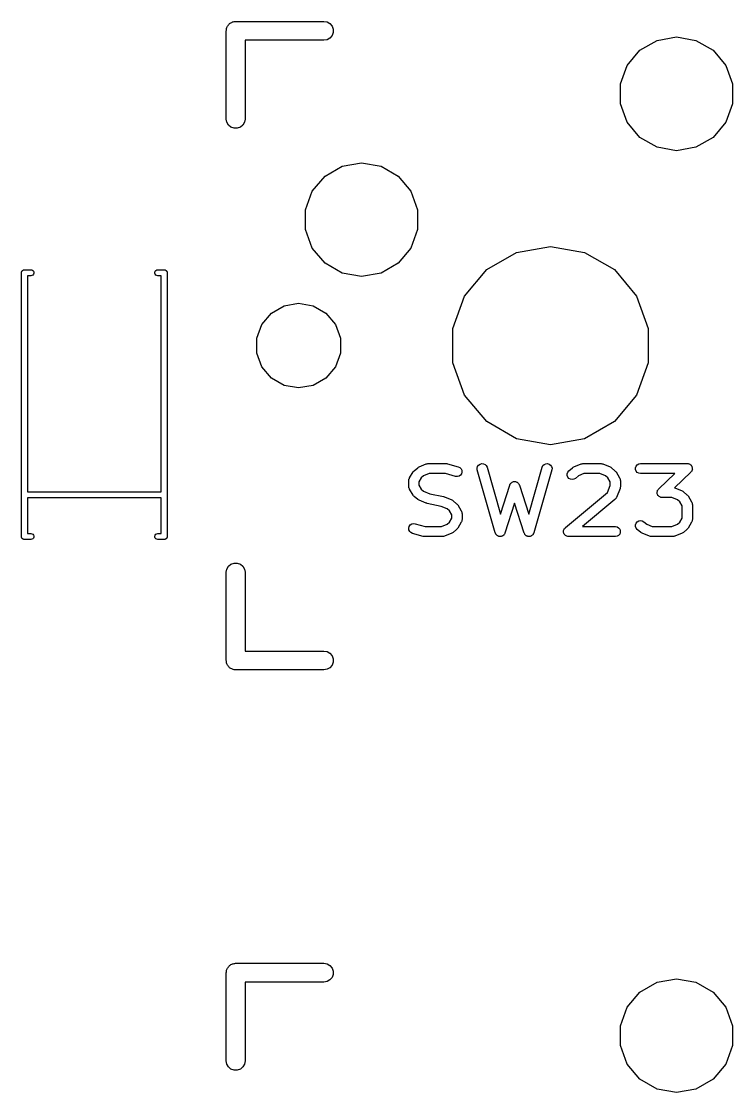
# Model space of a CAD drawing. Extents: x 37 to 154, y -133 to -20.
# Drawn here: x 96.33 to 110.67, y -103.07 to -81.46 of the extents above; entities that cross this region are included whole.
import ezdxf

# ---------------------------------------------------------------- set-up
doc = ezdxf.new("R2010")
doc.units = 0
doc.header["$MEASUREMENT"] = 0
doc.layers.add('BLACK', color=7, linetype='CONTINUOUS')

msp = doc.modelspace()

# ---------------------------------------------------------------- linework, layer by layer
at = {"layer": 'Black'}
for p, q in [((100.634, -81.4624), (100.65, -81.4595)), ((100.65, -81.4595), (102.428, -81.4595)), ((102.428, -81.4595), (102.493, -81.471)), ((100.459, -81.65), (100.462, -81.6336)), ((100.459, -83.428), (100.459, -81.65)), ((100.462, -81.6169), (100.468, -81.6013)), ((100.462, -81.6336), (100.462, -81.6169)), ((100.468, -81.6013), (100.471, -81.5848)), ((100.471, -81.5848), (100.479, -81.5704)), ((100.479, -81.5704), (100.485, -81.5547)), ((100.485, -81.5547), (100.496, -81.542)), ((100.496, -81.542), (100.504, -81.5275)), ((100.504, -81.5275), (100.517, -81.5168)), ((100.517, -81.5168), (100.528, -81.5041)), ((100.528, -81.5041), (100.542, -81.4957)), ((100.542, -81.4957), (100.555, -81.485)), ((100.555, -81.485), (100.57, -81.4793)), ((100.57, -81.4793), (100.585, -81.471)), ((100.585, -81.471), (100.601, -81.4681)), ((100.601, -81.4681), (100.617, -81.4624)), ((100.617, -81.4624), (100.634, -81.4624)), ((102.493, -81.471), (102.55, -81.5041)), ((102.55, -81.5041), (102.593, -81.5547)), ((102.593, -81.5547), (102.616, -81.6169)), ((102.616, -81.6169), (102.616, -81.6831)), ((102.428, -81.8405), (100.84, -81.8405)), ((100.84, -81.8405), (100.84, -83.428)), ((102.493, -81.829), (102.428, -81.8405)), ((102.55, -81.7959), (102.493, -81.829)), ((102.593, -81.7452), (102.55, -81.7959)), ((102.616, -81.6831), (102.593, -81.7452)), ((108.802, -82.0411), (109.148, -81.8418)), ((109.148, -81.8418), (109.54, -81.7726)), ((109.54, -81.7726), (109.932, -81.8418)), ((109.932, -81.8418), (110.278, -82.0411)), ((108.546, -82.3463), (108.802, -82.0411)), ((110.278, -82.0411), (110.534, -82.3463)), ((108.41, -82.7208), (108.546, -82.3463)), ((110.534, -82.3463), (110.67, -82.7208)), ((108.41, -83.1192), (108.41, -82.7208)), ((110.67, -82.7208), (110.67, -83.1192)), ((108.546, -83.4937), (108.41, -83.1192)), ((110.67, -83.1192), (110.534, -83.4937)), ((100.471, -83.4932), (100.459, -83.428)), ((100.504, -83.5505), (100.471, -83.4932)), ((100.555, -83.593), (100.504, -83.5505)), ((100.617, -83.6156), (100.555, -83.593)), ((100.683, -83.6156), (100.617, -83.6156)), ((100.745, -83.593), (100.683, -83.6156)), ((100.796, -83.5505), (100.745, -83.593)), ((100.829, -83.4932), (100.796, -83.5505)), ((100.84, -83.428), (100.829, -83.4932)), ((108.802, -83.7989), (108.546, -83.4937)), ((110.534, -83.4937), (110.278, -83.7989)), ((109.148, -83.9982), (108.802, -83.7989)), ((110.278, -83.7989), (109.932, -83.9982)), ((109.54, -84.0674), (109.148, -83.9982)), ((109.932, -83.9982), (109.54, -84.0674)), ((102.452, -84.5811), (102.798, -84.3818)), ((102.798, -84.3818), (103.19, -84.3126)), ((103.19, -84.3126), (103.582, -84.3818)), ((103.582, -84.3818), (103.928, -84.5811)), ((102.196, -84.8863), (102.452, -84.5811)), ((103.928, -84.5811), (104.184, -84.8863)), ((102.06, -85.2608), (102.196, -84.8863)), ((104.184, -84.8863), (104.32, -85.2608)), ((102.06, -85.6592), (102.06, -85.2608)), ((104.32, -85.2608), (104.32, -85.6592)), ((102.196, -86.0337), (102.06, -85.6592)), ((104.32, -85.6592), (104.184, -86.0337)), ((102.452, -86.3389), (102.196, -86.0337)), ((104.184, -86.0337), (103.928, -86.3389)), ((105.713, -86.4667), (106.315, -86.1192)), ((106.315, -86.1192), (107, -85.9985)), ((107, -85.9985), (107.685, -86.1192)), ((107.685, -86.1192), (108.287, -86.4667)), ((102.798, -86.5382), (102.452, -86.3389)), ((103.928, -86.3389), (103.582, -86.5382)), ((96.33, -86.53), (96.3309, -86.5248)), ((96.33, -91.85), (96.33, -86.53)), ((96.3309, -86.5196), (96.3327, -86.5147)), ((96.3309, -86.5248), (96.3309, -86.5196)), ((96.3327, -86.5147), (96.3336, -86.5095)), ((96.3336, -86.5095), (96.3362, -86.5049)), ((96.3362, -86.5049), (96.338, -86.5)), ((96.338, -86.5), (96.3414, -86.496)), ((96.3414, -86.496), (96.344, -86.4914)), ((96.344, -86.4914), (96.3481, -86.4881)), ((96.3481, -86.4881), (96.3514, -86.484)), ((96.3514, -86.484), (96.356, -86.4814)), ((96.356, -86.4814), (96.36, -86.478)), ((96.36, -86.478), (96.3649, -86.4762)), ((96.3649, -86.4762), (96.3695, -86.4736)), ((96.3695, -86.4736), (96.3747, -86.4727)), ((96.3747, -86.4727), (96.3796, -86.4709)), ((96.3796, -86.4709), (96.3848, -86.4709)), ((96.3848, -86.4709), (96.39, -86.47)), ((96.39, -86.47), (96.52, -86.47)), ((96.52, -86.59), (96.45, -86.59)), ((96.45, -86.59), (96.45, -90.95)), ((96.52, -86.47), (96.5405, -86.4736)), ((96.5405, -86.5864), (96.52, -86.59)), ((96.5405, -86.4736), (96.5586, -86.484)), ((96.5586, -86.576), (96.5405, -86.5864)), ((96.5586, -86.484), (96.572, -86.5)), ((96.572, -86.56), (96.5586, -86.576)), ((96.572, -86.5), (96.5791, -86.5196)), ((96.5791, -86.5404), (96.572, -86.56)), ((96.5791, -86.5196), (96.5791, -86.5404)), ((99.0209, -86.5196), (99.028, -86.5)), ((99.0209, -86.5404), (99.0209, -86.5196)), ((99.028, -86.56), (99.0209, -86.5404)), ((99.028, -86.5), (99.0414, -86.484)), ((99.0414, -86.576), (99.028, -86.56)), ((99.0414, -86.484), (99.0595, -86.4736)), ((99.0595, -86.5864), (99.0414, -86.576)), ((99.0595, -86.4736), (99.08, -86.47)), ((99.08, -86.59), (99.0595, -86.5864)), ((99.08, -86.47), (99.21, -86.47)), ((99.15, -86.59), (99.08, -86.59)), ((99.15, -90.95), (99.15, -86.59)), ((99.21, -86.47), (99.2152, -86.4709)), ((99.2152, -86.4709), (99.2204, -86.4709)), ((99.2204, -86.4709), (99.2253, -86.4727)), ((99.2253, -86.4727), (99.2305, -86.4736)), ((99.2305, -86.4736), (99.2351, -86.4762)), ((99.2351, -86.4762), (99.24, -86.478)), ((99.24, -86.478), (99.244, -86.4814)), ((99.244, -86.4814), (99.2486, -86.484)), ((99.2486, -86.484), (99.2519, -86.4881)), ((99.2519, -86.4881), (99.256, -86.4914)), ((99.256, -86.4914), (99.2586, -86.496)), ((99.2586, -86.496), (99.262, -86.5)), ((99.262, -86.5), (99.2638, -86.5049)), ((99.2638, -86.5049), (99.2664, -86.5095)), ((99.2664, -86.5095), (99.2673, -86.5147)), ((99.2673, -86.5147), (99.2691, -86.5196)), ((99.2691, -86.5196), (99.2691, -86.5248)), ((99.2691, -86.5248), (99.27, -86.53)), ((99.27, -86.53), (99.27, -91.85)), ((103.19, -86.6074), (102.798, -86.5382)), ((103.582, -86.5382), (103.19, -86.6074)), ((105.267, -86.9992), (105.713, -86.4667)), ((108.287, -86.4667), (108.733, -86.9992)), ((105.029, -87.6524), (105.267, -86.9992)), ((108.733, -86.9992), (108.971, -87.6524)), ((101.371, -87.3457), (101.628, -87.1974)), ((101.628, -87.1974), (101.92, -87.1458)), ((101.92, -87.1458), (102.212, -87.1974)), ((102.212, -87.1974), (102.469, -87.3457)), ((101.18, -87.5729), (101.371, -87.3457)), ((102.469, -87.3457), (102.66, -87.5729)), ((101.079, -87.8517), (101.18, -87.5729)), ((102.66, -87.5729), (102.761, -87.8517)), ((105.029, -88.3476), (105.029, -87.6524)), ((108.971, -87.6524), (108.971, -88.3476)), ((101.079, -88.1483), (101.079, -87.8517)), ((102.761, -87.8517), (102.761, -88.1483)), ((101.18, -88.4271), (101.079, -88.1483)), ((102.761, -88.1483), (102.66, -88.4271)), ((105.267, -89.0008), (105.029, -88.3476)), ((108.971, -88.3476), (108.733, -89.0008)), ((101.371, -88.6543), (101.18, -88.4271)), ((102.66, -88.4271), (102.469, -88.6543)), ((101.628, -88.8026), (101.371, -88.6543)), ((101.92, -88.8541), (101.628, -88.8026)), ((102.212, -88.8026), (101.92, -88.8541)), ((102.469, -88.6543), (102.212, -88.8026)), ((105.713, -89.5332), (105.267, -89.0008)), ((108.733, -89.0008), (108.287, -89.5332)), ((106.315, -89.8808), (105.713, -89.5332)), ((108.287, -89.5332), (107.685, -89.8808)), ((107, -90.0015), (106.315, -89.8808)), ((107.685, -89.8808), (107, -90.0015)), ((104.228, -90.5482), (104.239, -90.5354)), ((104.239, -90.5354), (104.25, -90.5224)), ((104.25, -90.5224), (104.322, -90.4619)), ((104.322, -90.4619), (104.336, -90.4544)), ((104.336, -90.4544), (104.348, -90.4462)), ((104.348, -90.4462), (104.493, -90.3857)), ((104.493, -90.3857), (104.496, -90.3852)), ((104.496, -90.3852), (104.498, -90.3841)), ((104.498, -90.3841), (104.513, -90.3814)), ((104.513, -90.3814), (104.528, -90.378)), ((104.528, -90.378), (104.53, -90.3783)), ((104.53, -90.3783), (104.533, -90.3779)), ((104.533, -90.3779), (104.895, -90.3779)), ((104.895, -90.3779), (104.909, -90.3803)), ((104.909, -90.3803), (104.923, -90.3816)), ((104.923, -90.3816), (105.14, -90.4421)), ((105.14, -90.4421), (105.172, -90.4573)), ((105.172, -90.4573), (105.197, -90.4825)), ((105.197, -90.4825), (105.212, -90.5146)), ((105.212, -90.5146), (105.214, -90.5498)), ((105.52, -90.4723), (105.528, -90.4381)), ((105.523, -90.5074), (105.52, -90.4723)), ((105.886, -91.7774), (105.523, -90.5074)), ((105.528, -90.4381), (105.548, -90.4089)), ((105.548, -90.4089), (105.577, -90.3882)), ((105.577, -90.3882), (105.611, -90.3785)), ((105.611, -90.3785), (105.646, -90.381)), ((105.646, -90.381), (105.678, -90.3953)), ((105.678, -90.3953), (105.703, -90.4199)), ((105.703, -90.4199), (105.719, -90.4516)), ((105.719, -90.4516), (105.99, -91.399)), ((106.559, -91.399), (106.83, -90.4516)), ((107.025, -90.5074), (106.662, -91.7774)), ((106.83, -90.4516), (106.845, -90.4199)), ((106.845, -90.4199), (106.871, -90.3953)), ((106.871, -90.3953), (106.903, -90.381)), ((106.903, -90.381), (106.938, -90.3785)), ((106.938, -90.3785), (106.972, -90.3882)), ((106.972, -90.3882), (107, -90.4089)), ((107, -90.4089), (107.02, -90.4381)), ((107.02, -90.4381), (107.029, -90.4723)), ((107.029, -90.4723), (107.025, -90.5074)), ((107.348, -90.5494), (107.37, -90.5224)), ((107.37, -90.5224), (107.443, -90.4619)), ((107.443, -90.4619), (107.456, -90.4544)), ((107.456, -90.4544), (107.469, -90.4462)), ((107.469, -90.4462), (107.614, -90.3857)), ((107.614, -90.3857), (107.616, -90.3852)), ((107.616, -90.3852), (107.618, -90.3841)), ((107.618, -90.3841), (107.634, -90.3814)), ((107.634, -90.3814), (107.648, -90.378)), ((107.648, -90.378), (107.651, -90.3783)), ((107.651, -90.3783), (107.653, -90.3779)), ((107.653, -90.3779), (108.016, -90.3779)), ((108.016, -90.3779), (108.018, -90.3783)), ((108.018, -90.3783), (108.021, -90.378)), ((108.021, -90.378), (108.036, -90.3814)), ((108.036, -90.3814), (108.051, -90.3841)), ((108.051, -90.3841), (108.053, -90.3852)), ((108.053, -90.3852), (108.055, -90.3857)), ((108.055, -90.3857), (108.2, -90.4462)), ((108.2, -90.4462), (108.213, -90.4544)), ((108.213, -90.4544), (108.226, -90.4619)), ((108.226, -90.4619), (108.299, -90.5224)), ((108.299, -90.5224), (108.31, -90.5354)), ((108.31, -90.5354), (108.321, -90.5482)), ((108.714, -90.4619), (108.726, -90.4287)), ((108.714, -90.4972), (108.714, -90.4619)), ((108.726, -90.5303), (108.714, -90.4972)), ((108.726, -90.4287), (108.749, -90.4017)), ((108.749, -90.5574), (108.726, -90.5303)), ((108.749, -90.4017), (108.78, -90.3841)), ((108.78, -90.3841), (108.814, -90.3779)), ((108.814, -90.3779), (109.758, -90.3779)), ((109.758, -90.3779), (109.772, -90.3804)), ((109.772, -90.3804), (109.786, -90.3821)), ((109.786, -90.3821), (109.789, -90.3835)), ((109.789, -90.3835), (109.792, -90.3841)), ((109.792, -90.3841), (109.805, -90.3913)), ((109.805, -90.3913), (109.818, -90.3977)), ((109.818, -90.3977), (109.82, -90.4001)), ((109.82, -90.4001), (109.823, -90.4017)), ((109.823, -90.4017), (109.832, -90.4128)), ((109.832, -90.4128), (109.842, -90.4233)), ((109.846, -90.5303), (109.836, -90.5414)), ((109.842, -90.4233), (109.844, -90.4263)), ((109.844, -90.4263), (109.846, -90.4287)), ((109.846, -90.4287), (109.851, -90.4423)), ((109.847, -90.5273), (109.846, -90.5303)), ((109.849, -90.5247), (109.847, -90.5273)), ((109.853, -90.5108), (109.849, -90.5247)), ((109.851, -90.4423), (109.856, -90.4556)), ((109.858, -90.4972), (109.853, -90.5108)), ((109.856, -90.4556), (109.857, -90.4588)), ((109.857, -90.4588), (109.858, -90.4619)), ((109.858, -90.4619), (109.858, -90.4764)), ((109.858, -90.4764), (109.859, -90.4908)), ((109.859, -90.4908), (109.858, -90.4939)), ((109.858, -90.4939), (109.858, -90.4972)), ((104.141, -90.7214), (104.142, -90.7118)), ((104.141, -90.8424), (104.141, -90.7214)), ((104.142, -90.7118), (104.143, -90.7021)), ((104.143, -90.7021), (104.145, -90.6946)), ((104.145, -90.6946), (104.147, -90.6867)), ((104.147, -90.6867), (104.152, -90.6782)), ((104.152, -90.6782), (104.155, -90.6692)), ((104.155, -90.6692), (104.228, -90.5482)), ((104.393, -90.6675), (104.344, -90.7496)), ((104.344, -90.7496), (104.344, -90.8142)), ((104.441, -90.6279), (104.393, -90.6675)), ((104.553, -90.5811), (104.441, -90.6279)), ((104.882, -90.5811), (104.553, -90.5811)), ((105.086, -90.6379), (104.882, -90.5811)), ((105.121, -90.6413), (105.086, -90.6379)), ((105.155, -90.6325), (105.121, -90.6413)), ((105.184, -90.6125), (105.155, -90.6325)), ((105.205, -90.5838), (105.184, -90.6125)), ((105.214, -90.5498), (105.205, -90.5838)), ((106.227, -90.7525), (106.24, -90.7483)), ((106.24, -90.7483), (106.253, -90.7431)), ((106.253, -90.7431), (106.257, -90.7429)), ((106.257, -90.7429), (106.261, -90.7417)), ((106.261, -90.7417), (106.274, -90.7422)), ((106.274, -90.7422), (106.288, -90.7417)), ((106.288, -90.7417), (106.292, -90.7429)), ((106.292, -90.7429), (106.296, -90.7431)), ((106.296, -90.7431), (106.309, -90.7483)), ((106.309, -90.7483), (106.322, -90.7525)), ((107.335, -90.5825), (107.348, -90.5494)), ((107.335, -90.6178), (107.335, -90.5825)), ((107.347, -90.651), (107.335, -90.6178)), ((107.37, -90.6781), (107.347, -90.651)), ((107.4, -90.6958), (107.37, -90.6781)), ((107.435, -90.7021), (107.4, -90.6958)), ((107.47, -90.6961), (107.435, -90.7021)), ((107.5, -90.6785), (107.47, -90.6961)), ((107.561, -90.6279), (107.5, -90.6785)), ((107.673, -90.5811), (107.561, -90.6279)), ((107.996, -90.5811), (107.673, -90.5811)), ((108.108, -90.6279), (107.996, -90.5811)), ((108.155, -90.6675), (108.108, -90.6279)), ((108.205, -90.7496), (108.155, -90.6675)), ((108.205, -90.8228), (108.205, -90.7496)), ((108.321, -90.5482), (108.393, -90.6692)), ((108.393, -90.6692), (108.397, -90.6782)), ((108.397, -90.6782), (108.402, -90.6867)), ((108.402, -90.6867), (108.403, -90.6946)), ((108.403, -90.6946), (108.406, -90.7021)), ((108.406, -90.7021), (108.406, -90.7118)), ((108.406, -90.7118), (108.408, -90.7214)), ((108.408, -90.7214), (108.408, -90.8424)), ((108.78, -90.575), (108.749, -90.5574)), ((108.814, -90.5811), (108.78, -90.575)), ((109.504, -90.5811), (108.814, -90.5811)), ((109.18, -90.8898), (109.504, -90.5811)), ((109.828, -90.5531), (109.498, -90.8671)), ((109.836, -90.5414), (109.828, -90.5531)), ((96.45, -90.95), (99.15, -90.95)), ((104.142, -90.852), (104.141, -90.8424)), ((104.143, -90.8617), (104.142, -90.852)), ((104.145, -90.8692), (104.143, -90.8617)), ((104.147, -90.8771), (104.145, -90.8692)), ((104.152, -90.8856), (104.147, -90.8771)), ((104.155, -90.8947), (104.152, -90.8856)), ((104.228, -91.0156), (104.155, -90.8947)), ((104.344, -90.8142), (104.393, -90.8963)), ((104.393, -90.8963), (104.441, -90.9359)), ((104.441, -90.9359), (104.563, -90.9868)), ((105.99, -91.399), (106.178, -90.8114)), ((106.178, -90.8114), (106.179, -90.8078)), ((106.179, -90.8078), (106.18, -90.8039)), ((106.18, -90.8039), (106.188, -90.7923)), ((106.188, -90.7923), (106.194, -90.7802)), ((106.194, -90.7802), (106.197, -90.7775)), ((106.197, -90.7775), (106.199, -90.7741)), ((106.199, -90.7741), (106.21, -90.7657)), ((106.21, -90.7657), (106.22, -90.7565)), ((106.22, -90.7565), (106.224, -90.7549)), ((106.224, -90.7549), (106.227, -90.7525)), ((106.322, -90.7525), (106.325, -90.7549)), ((106.325, -90.7549), (106.329, -90.7565)), ((106.329, -90.7565), (106.339, -90.7657)), ((106.339, -90.7657), (106.349, -90.7741)), ((106.349, -90.7741), (106.352, -90.7775)), ((106.352, -90.7775), (106.355, -90.7802)), ((106.355, -90.7802), (106.361, -90.7923)), ((106.361, -90.7923), (106.368, -90.8039)), ((106.368, -90.8039), (106.369, -90.8078)), ((106.369, -90.8078), (106.371, -90.8114)), ((106.371, -90.8114), (106.559, -91.399)), ((107.298, -91.6715), (108.149, -90.9622)), ((108.149, -90.9622), (108.205, -90.8228)), ((108.401, -90.8801), (108.328, -91.0615)), ((108.402, -90.8771), (108.401, -90.8785)), ((108.401, -90.8785), (108.401, -90.8801)), ((108.405, -90.8613), (108.402, -90.8771)), ((108.408, -90.8456), (108.405, -90.8613)), ((108.408, -90.8424), (108.408, -90.844)), ((108.408, -90.844), (108.408, -90.8456)), ((109.149, -90.952), (109.15, -90.9489)), ((109.15, -90.9665), (109.149, -90.952)), ((109.15, -90.9457), (109.155, -90.9321)), ((109.15, -90.9489), (109.15, -90.9457)), ((109.15, -90.981), (109.15, -90.9665)), ((109.155, -90.9321), (109.159, -90.9182)), ((109.159, -90.9182), (109.161, -90.9156)), ((109.161, -90.9156), (109.162, -90.9125)), ((109.162, -90.9125), (109.171, -90.9014)), ((109.171, -90.9014), (109.18, -90.8898)), ((109.498, -90.8671), (109.502, -90.8679)), ((109.502, -90.8679), (109.504, -90.869)), ((109.504, -90.869), (109.507, -90.8695)), ((109.507, -90.8695), (109.652, -90.93)), ((109.652, -90.93), (109.664, -90.9382)), ((109.664, -90.9382), (109.678, -90.9458)), ((109.678, -90.9458), (109.75, -91.0062)), ((99.15, -91.07), (96.45, -91.07)), ((96.45, -91.07), (96.45, -91.79)), ((99.15, -91.79), (99.15, -91.07)), ((104.239, -91.0284), (104.228, -91.0156)), ((104.25, -91.0414), (104.239, -91.0284)), ((104.322, -91.1019), (104.25, -91.0414)), ((104.336, -91.1094), (104.322, -91.1019)), ((104.348, -91.1176), (104.336, -91.1094)), ((104.493, -91.1781), (104.348, -91.1176)), ((104.503, -91.1802), (104.493, -91.1781)), ((104.512, -91.1837), (104.503, -91.1802)), ((104.563, -90.9868), (104.844, -91.0453)), ((104.844, -91.0453), (104.853, -91.0489)), ((104.853, -91.0489), (104.862, -91.051)), ((104.862, -91.051), (105.007, -91.1115)), ((105.007, -91.1115), (105.02, -91.1196)), ((105.02, -91.1196), (105.033, -91.1272)), ((105.033, -91.1272), (105.106, -91.1877)), ((106.274, -91.1757), (106.081, -91.7805)), ((106.468, -91.7805), (106.274, -91.1757)), ((108.299, -91.1019), (107.643, -91.6479)), ((108.304, -91.0962), (108.299, -91.1019)), ((108.309, -91.0915), (108.304, -91.0962)), ((108.315, -91.0828), (108.309, -91.0915)), ((108.322, -91.0749), (108.315, -91.0828)), ((108.324, -91.0679), (108.322, -91.0749)), ((108.328, -91.0615), (108.324, -91.0679)), ((109.151, -90.984), (109.15, -90.981)), ((109.151, -90.9872), (109.151, -90.984)), ((109.157, -91.0005), (109.151, -90.9872)), ((109.162, -91.0141), (109.157, -91.0005)), ((109.164, -91.0166), (109.162, -91.0141)), ((109.165, -91.0196), (109.164, -91.0166)), ((109.175, -91.0301), (109.165, -91.0196)), ((109.184, -91.0412), (109.175, -91.0301)), ((109.187, -91.0428), (109.184, -91.0412)), ((109.189, -91.0451), (109.187, -91.0428)), ((109.202, -91.0516), (109.189, -91.0451)), ((109.215, -91.0588), (109.202, -91.0516)), ((109.218, -91.0594), (109.215, -91.0588)), ((109.221, -91.0608), (109.218, -91.0594)), ((109.235, -91.0624), (109.221, -91.0608)), ((109.25, -91.0649), (109.235, -91.0624)), ((109.447, -91.0649), (109.25, -91.0649)), ((109.559, -91.1117), (109.447, -91.0649)), ((109.607, -91.1513), (109.559, -91.1117)), ((109.656, -91.2334), (109.607, -91.1513)), ((109.75, -91.0062), (109.761, -91.0192)), ((109.761, -91.0192), (109.772, -91.032)), ((109.772, -91.032), (109.845, -91.153)), ((109.845, -91.153), (109.848, -91.1621)), ((109.848, -91.1621), (109.853, -91.1705)), ((109.853, -91.1705), (109.855, -91.1784)), ((109.855, -91.1784), (109.857, -91.1859)), ((104.793, -91.2423), (104.512, -91.1837)), ((104.915, -91.2931), (104.793, -91.2423)), ((104.962, -91.3327), (104.915, -91.2931)), ((105.012, -91.4148), (104.962, -91.3327)), ((105.106, -91.1877), (105.117, -91.2006)), ((105.117, -91.2006), (105.128, -91.2134)), ((105.128, -91.2134), (105.2, -91.3344)), ((105.2, -91.3344), (105.204, -91.3435)), ((105.204, -91.3435), (105.209, -91.3519)), ((105.209, -91.3519), (105.21, -91.3598)), ((105.21, -91.3598), (105.213, -91.3673)), ((105.213, -91.3673), (105.213, -91.3771)), ((105.213, -91.3771), (105.215, -91.3867)), ((105.215, -91.3867), (105.215, -91.5076)), ((109.656, -91.4795), (109.656, -91.2334)), ((109.857, -91.1859), (109.858, -91.1956)), ((109.858, -91.1956), (109.859, -91.2052)), ((109.859, -91.2052), (109.859, -91.5076)), ((104.171, -91.6166), (104.2, -91.5966)), ((104.2, -91.5966), (104.234, -91.5878)), ((104.234, -91.5878), (104.269, -91.5912)), ((104.269, -91.5912), (104.474, -91.6479)), ((104.803, -91.6479), (104.915, -91.6012)), ((104.915, -91.6012), (104.962, -91.5615)), ((104.962, -91.5615), (105.012, -91.4795)), ((105.012, -91.4795), (105.012, -91.4148)), ((105.2, -91.5599), (105.128, -91.6808)), ((105.204, -91.5508), (105.2, -91.5599)), ((105.209, -91.5424), (105.204, -91.5508)), ((105.21, -91.5344), (105.209, -91.5424)), ((105.213, -91.5269), (105.21, -91.5344)), ((105.215, -91.5076), (105.213, -91.5172)), ((105.213, -91.5172), (105.213, -91.5269)), ((108.714, -91.6113), (108.726, -91.5781)), ((108.714, -91.6466), (108.714, -91.6113)), ((108.726, -91.5781), (108.749, -91.551)), ((108.749, -91.551), (108.779, -91.5332)), ((108.779, -91.5332), (108.814, -91.527)), ((108.814, -91.527), (108.849, -91.533)), ((108.849, -91.533), (108.879, -91.5505)), ((108.879, -91.5505), (108.94, -91.6012)), ((108.94, -91.6012), (109.052, -91.6479)), ((109.447, -91.6479), (109.559, -91.6012)), ((109.559, -91.6012), (109.607, -91.5615)), ((109.607, -91.5615), (109.656, -91.4795)), ((109.845, -91.5599), (109.772, -91.6808)), ((109.848, -91.5508), (109.845, -91.5599)), ((109.853, -91.5424), (109.848, -91.5508)), ((109.855, -91.5344), (109.853, -91.5424)), ((109.857, -91.5269), (109.855, -91.5344)), ((109.858, -91.5172), (109.857, -91.5269)), ((109.859, -91.5076), (109.858, -91.5172)), ((96.45, -91.79), (96.52, -91.79)), ((96.52, -91.79), (96.5405, -91.7936)), ((96.5405, -91.7936), (96.5586, -91.804)), ((96.5586, -91.804), (96.572, -91.82)), ((96.572, -91.82), (96.5791, -91.8396)), ((99.0209, -91.8396), (99.028, -91.82)), ((99.028, -91.82), (99.0414, -91.804)), ((99.0414, -91.804), (99.0595, -91.7936)), ((99.0595, -91.7936), (99.08, -91.79)), ((99.08, -91.79), (99.15, -91.79)), ((104.141, -91.6793), (104.151, -91.6453)), ((104.144, -91.7144), (104.141, -91.6793)), ((104.159, -91.7466), (104.144, -91.7144)), ((104.151, -91.6453), (104.171, -91.6166)), ((104.183, -91.7717), (104.159, -91.7466)), ((104.215, -91.7869), (104.183, -91.7717)), ((104.433, -91.8474), (104.215, -91.7869)), ((104.474, -91.6479), (104.803, -91.6479)), ((105.007, -91.7828), (104.862, -91.8433)), ((105.02, -91.7746), (105.007, -91.7828)), ((105.033, -91.7671), (105.02, -91.7746)), ((105.106, -91.7066), (105.033, -91.7671)), ((105.117, -91.6937), (105.106, -91.7066)), ((105.128, -91.6808), (105.117, -91.6937)), ((105.889, -91.7825), (105.886, -91.7774)), ((105.89, -91.788), (105.889, -91.7825)), ((105.896, -91.7983), (105.89, -91.788)), ((105.902, -91.8092), (105.896, -91.7983)), ((105.906, -91.8131), (105.902, -91.8092)), ((105.909, -91.8178), (105.906, -91.8131)), ((105.918, -91.8253), (105.909, -91.8178)), ((105.927, -91.8337), (105.918, -91.8253)), ((106.047, -91.8273), (106.038, -91.8354)), ((106.057, -91.8202), (106.047, -91.8273)), ((106.06, -91.8155), (106.057, -91.8202)), ((106.064, -91.8117), (106.06, -91.8155)), ((106.07, -91.801), (106.064, -91.8117)), ((106.077, -91.7909), (106.07, -91.801)), ((106.078, -91.7855), (106.077, -91.7909)), ((106.081, -91.7805), (106.078, -91.7855)), ((106.47, -91.7855), (106.468, -91.7805)), ((106.472, -91.7909), (106.47, -91.7855)), ((106.479, -91.801), (106.472, -91.7909)), ((106.484, -91.8117), (106.479, -91.801)), ((106.488, -91.8155), (106.484, -91.8117)), ((106.492, -91.8202), (106.488, -91.8155)), ((106.501, -91.8273), (106.492, -91.8202)), ((106.51, -91.8354), (106.501, -91.8273)), ((106.63, -91.8253), (106.621, -91.8337)), ((106.64, -91.8178), (106.63, -91.8253)), ((106.643, -91.8131), (106.64, -91.8178)), ((106.647, -91.8092), (106.643, -91.8131)), ((106.652, -91.7983), (106.647, -91.8092)), ((106.659, -91.788), (106.652, -91.7983)), ((106.66, -91.7825), (106.659, -91.788)), ((106.662, -91.7774), (106.66, -91.7825)), ((107.263, -91.7315), (107.269, -91.7151)), ((107.263, -91.7317), (107.263, -91.7315)), ((107.263, -91.7319), (107.263, -91.7317)), ((107.263, -91.7492), (107.263, -91.7319)), ((107.263, -91.7668), (107.263, -91.7492)), ((107.263, -91.767), (107.263, -91.7668)), ((107.263, -91.7672), (107.263, -91.767)), ((107.269, -91.7835), (107.263, -91.7672)), ((107.269, -91.7151), (107.275, -91.6987)), ((107.275, -91.8), (107.269, -91.7835)), ((107.275, -91.6984), (107.286, -91.685)), ((107.275, -91.6986), (107.275, -91.6984)), ((107.275, -91.6987), (107.275, -91.6986)), ((107.275, -91.8002), (107.275, -91.8)), ((107.275, -91.8003), (107.275, -91.8002)), ((107.286, -91.8138), (107.275, -91.8003)), ((107.286, -91.685), (107.298, -91.6717)), ((107.297, -91.8271), (107.286, -91.8138)), ((107.297, -91.8272), (107.297, -91.8271)), ((107.298, -91.8274), (107.297, -91.8272)), ((107.298, -91.6716), (107.298, -91.6715)), ((107.298, -91.6717), (107.298, -91.6716)), ((107.313, -91.8361), (107.298, -91.8274)), ((107.643, -91.6479), (108.306, -91.6479)), ((108.306, -91.6479), (108.341, -91.6541)), ((108.341, -91.6541), (108.372, -91.6717)), ((108.372, -91.8274), (108.341, -91.845)), ((108.372, -91.6717), (108.394, -91.6987)), ((108.394, -91.8003), (108.372, -91.8274)), ((108.394, -91.6987), (108.406, -91.7319)), ((108.406, -91.7672), (108.394, -91.8003)), ((108.406, -91.7319), (108.406, -91.7672)), ((108.726, -91.6797), (108.714, -91.6466)), ((108.749, -91.7066), (108.726, -91.6797)), ((108.822, -91.7671), (108.749, -91.7066)), ((108.835, -91.7746), (108.822, -91.7671)), ((108.848, -91.7828), (108.835, -91.7746)), ((108.993, -91.8433), (108.848, -91.7828)), ((109.052, -91.6479), (109.447, -91.6479)), ((109.652, -91.7828), (109.507, -91.8433)), ((109.664, -91.7746), (109.652, -91.7828)), ((109.678, -91.7671), (109.664, -91.7746)), ((109.75, -91.7066), (109.678, -91.7671)), ((109.761, -91.6937), (109.75, -91.7066)), ((109.772, -91.6808), (109.761, -91.6937)), ((96.3309, -91.8552), (96.33, -91.85)), ((96.3309, -91.8604), (96.3309, -91.8552)), ((96.3327, -91.8653), (96.3309, -91.8604)), ((96.3336, -91.8705), (96.3327, -91.8653)), ((96.3362, -91.8751), (96.3336, -91.8705)), ((96.338, -91.88), (96.3362, -91.8751)), ((96.3414, -91.884), (96.338, -91.88)), ((96.344, -91.8886), (96.3414, -91.884)), ((96.3481, -91.8919), (96.344, -91.8886)), ((96.3514, -91.896), (96.3481, -91.8919)), ((96.356, -91.8986), (96.3514, -91.896)), ((96.36, -91.902), (96.356, -91.8986)), ((96.3649, -91.9038), (96.36, -91.902)), ((96.3695, -91.9064), (96.3649, -91.9038)), ((96.3747, -91.9073), (96.3695, -91.9064)), ((96.3796, -91.9091), (96.3747, -91.9073)), ((96.3848, -91.9091), (96.3796, -91.9091)), ((96.39, -91.91), (96.3848, -91.9091)), ((96.52, -91.91), (96.39, -91.91)), ((96.5405, -91.9064), (96.52, -91.91)), ((96.5586, -91.896), (96.5405, -91.9064)), ((96.572, -91.88), (96.5586, -91.896)), ((96.5791, -91.8604), (96.572, -91.88)), ((96.5791, -91.8396), (96.5791, -91.8604)), ((99.0209, -91.8604), (99.0209, -91.8396)), ((99.028, -91.88), (99.0209, -91.8604)), ((99.0414, -91.896), (99.028, -91.88)), ((99.0595, -91.9064), (99.0414, -91.896)), ((99.08, -91.91), (99.0595, -91.9064)), ((99.21, -91.91), (99.08, -91.91)), ((99.2152, -91.9091), (99.21, -91.91)), ((99.2204, -91.9091), (99.2152, -91.9091)), ((99.2253, -91.9073), (99.2204, -91.9091)), ((99.2305, -91.9064), (99.2253, -91.9073)), ((99.2351, -91.9038), (99.2305, -91.9064)), ((99.24, -91.902), (99.2351, -91.9038)), ((99.244, -91.8986), (99.24, -91.902)), ((99.2486, -91.896), (99.244, -91.8986)), ((99.2519, -91.8919), (99.2486, -91.896)), ((99.256, -91.8886), (99.2519, -91.8919)), ((99.2586, -91.884), (99.256, -91.8886)), ((99.262, -91.88), (99.2586, -91.884)), ((99.2638, -91.8751), (99.262, -91.88)), ((99.2664, -91.8705), (99.2638, -91.8751)), ((99.2673, -91.8653), (99.2664, -91.8705)), ((99.2691, -91.8604), (99.2673, -91.8653)), ((99.27, -91.85), (99.2691, -91.8552)), ((99.2691, -91.8552), (99.2691, -91.8604)), ((104.446, -91.8487), (104.433, -91.8474)), ((104.46, -91.8511), (104.446, -91.8487)), ((104.823, -91.8511), (104.46, -91.8511)), ((104.825, -91.8507), (104.823, -91.8511)), ((104.828, -91.851), (104.825, -91.8507)), ((104.842, -91.8477), (104.828, -91.851)), ((104.858, -91.845), (104.842, -91.8477)), ((104.86, -91.8438), (104.858, -91.845)), ((104.862, -91.8433), (104.86, -91.8438)), ((105.932, -91.836), (105.927, -91.8337)), ((105.937, -91.8394), (105.932, -91.836)), ((105.948, -91.8431), (105.937, -91.8394)), ((105.959, -91.8481), (105.948, -91.8431)), ((105.965, -91.8485), (105.959, -91.8481)), ((105.97, -91.8502), (105.965, -91.8485)), ((105.982, -91.8497), (105.97, -91.8502)), ((105.995, -91.8506), (105.982, -91.8497)), ((106, -91.849), (105.995, -91.8506)), ((106.006, -91.8488), (106, -91.849)), ((106.017, -91.8442), (106.006, -91.8488)), ((106.028, -91.8409), (106.017, -91.8442)), ((106.033, -91.8376), (106.028, -91.8409)), ((106.038, -91.8354), (106.033, -91.8376)), ((106.516, -91.8376), (106.51, -91.8354)), ((106.52, -91.8409), (106.516, -91.8376)), ((106.532, -91.8442), (106.52, -91.8409)), ((106.543, -91.8488), (106.532, -91.8442)), ((106.549, -91.849), (106.543, -91.8488)), ((106.554, -91.8506), (106.549, -91.849)), ((106.566, -91.8497), (106.554, -91.8506)), ((106.578, -91.8502), (106.566, -91.8497)), ((106.584, -91.8485), (106.578, -91.8502)), ((106.589, -91.8481), (106.584, -91.8485)), ((106.6, -91.8431), (106.589, -91.8481)), ((106.612, -91.8394), (106.6, -91.8431)), ((106.616, -91.836), (106.612, -91.8394)), ((106.621, -91.8337), (106.616, -91.836)), ((107.328, -91.8449), (107.313, -91.8361)), ((107.328, -91.845), (107.328, -91.8449)), ((107.328, -91.8449), (107.328, -91.8449)), ((107.345, -91.8481), (107.328, -91.845)), ((107.363, -91.8511), (107.345, -91.8481)), ((108.306, -91.8511), (107.363, -91.8511)), ((107.363, -91.8511), (107.363, -91.8511)), ((107.363, -91.8511), (107.363, -91.8511)), ((108.341, -91.845), (108.306, -91.8511)), ((108.995, -91.8438), (108.993, -91.8433)), ((108.997, -91.845), (108.995, -91.8438)), ((109.012, -91.8477), (108.997, -91.845)), ((109.027, -91.851), (109.012, -91.8477)), ((109.03, -91.8507), (109.027, -91.851)), ((109.032, -91.8511), (109.03, -91.8507)), ((109.467, -91.8511), (109.032, -91.8511)), ((109.47, -91.8507), (109.467, -91.8511)), ((109.472, -91.851), (109.47, -91.8507)), ((109.487, -91.8477), (109.472, -91.851)), ((109.502, -91.845), (109.487, -91.8477)), ((109.504, -91.8438), (109.502, -91.845)), ((109.507, -91.8433), (109.504, -91.8438)), ((100.471, -92.5068), (100.504, -92.4495)), ((100.504, -92.4495), (100.555, -92.407)), ((100.555, -92.407), (100.617, -92.3844)), ((100.617, -92.3844), (100.683, -92.3844)), ((100.683, -92.3844), (100.745, -92.407)), ((100.745, -92.407), (100.796, -92.4495)), ((100.796, -92.4495), (100.829, -92.5068)), ((100.459, -92.572), (100.471, -92.5068)), ((100.459, -94.35), (100.459, -92.572)), ((100.829, -92.5068), (100.84, -92.572)), ((100.84, -92.572), (100.84, -94.1595)), ((100.84, -94.1595), (102.428, -94.1595)), ((102.428, -94.1595), (102.493, -94.171)), ((102.493, -94.171), (102.55, -94.2041)), ((102.55, -94.2041), (102.593, -94.2548)), ((100.462, -94.3664), (100.459, -94.35)), ((100.462, -94.3831), (100.462, -94.3664)), ((100.468, -94.3987), (100.462, -94.3831)), ((100.471, -94.4152), (100.468, -94.3987)), ((100.479, -94.4296), (100.471, -94.4152)), ((102.593, -94.2548), (102.616, -94.3169)), ((102.616, -94.3831), (102.593, -94.4453)), ((102.616, -94.3169), (102.616, -94.3831)), ((100.485, -94.4453), (100.479, -94.4296)), ((100.496, -94.458), (100.485, -94.4453)), ((100.504, -94.4725), (100.496, -94.458)), ((100.517, -94.4832), (100.504, -94.4725)), ((100.528, -94.4959), (100.517, -94.4832)), ((100.542, -94.5043), (100.528, -94.4959)), ((100.555, -94.515), (100.542, -94.5043)), ((100.57, -94.5207), (100.555, -94.515)), ((100.585, -94.529), (100.57, -94.5207)), ((100.601, -94.5319), (100.585, -94.529)), ((100.617, -94.5376), (100.601, -94.5319)), ((100.634, -94.5376), (100.617, -94.5376)), ((100.65, -94.5405), (100.634, -94.5376)), ((102.428, -94.5405), (100.65, -94.5405)), ((102.493, -94.529), (102.428, -94.5405)), ((102.55, -94.4959), (102.493, -94.529)), ((102.593, -94.4453), (102.55, -94.4959)), ((100.57, -100.479), (100.585, -100.471)), ((100.585, -100.471), (100.601, -100.468)), ((100.601, -100.468), (100.617, -100.462)), ((100.617, -100.462), (100.634, -100.462)), ((100.634, -100.462), (100.65, -100.459)), ((100.65, -100.459), (102.428, -100.459)), ((102.428, -100.459), (102.493, -100.471)), ((102.493, -100.471), (102.55, -100.504)), ((100.459, -100.65), (100.462, -100.634)), ((100.459, -102.428), (100.459, -100.65)), ((100.462, -100.617), (100.468, -100.601)), ((100.462, -100.634), (100.462, -100.617)), ((100.468, -100.601), (100.471, -100.585)), ((100.471, -100.585), (100.479, -100.57)), ((100.479, -100.57), (100.485, -100.555)), ((100.485, -100.555), (100.496, -100.542)), ((100.496, -100.542), (100.504, -100.528)), ((100.504, -100.528), (100.517, -100.517)), ((100.517, -100.517), (100.528, -100.504)), ((100.528, -100.504), (100.542, -100.496)), ((100.542, -100.496), (100.555, -100.485)), ((100.555, -100.485), (100.57, -100.479)), ((102.55, -100.504), (102.593, -100.555)), ((102.593, -100.555), (102.616, -100.617)), ((102.616, -100.683), (102.593, -100.745)), ((102.616, -100.617), (102.616, -100.683)), ((102.428, -100.84), (100.84, -100.84)), ((100.84, -100.84), (100.84, -102.428)), ((102.493, -100.829), (102.428, -100.84)), ((102.55, -100.796), (102.493, -100.829)), ((102.593, -100.745), (102.55, -100.796)), ((108.802, -101.041), (109.148, -100.842)), ((109.148, -100.842), (109.54, -100.773)), ((109.54, -100.773), (109.932, -100.842)), ((109.932, -100.842), (110.278, -101.041)), ((108.546, -101.346), (108.802, -101.041)), ((110.278, -101.041), (110.534, -101.346)), ((108.41, -101.721), (108.546, -101.346)), ((110.534, -101.346), (110.67, -101.721)), ((108.41, -102.119), (108.41, -101.721)), ((110.67, -101.721), (110.67, -102.119)), ((108.546, -102.494), (108.41, -102.119)), ((110.67, -102.119), (110.534, -102.494)), ((100.471, -102.493), (100.459, -102.428)), ((100.504, -102.55), (100.471, -102.493)), ((100.555, -102.593), (100.504, -102.55)), ((100.617, -102.616), (100.555, -102.593)), ((100.683, -102.616), (100.617, -102.616)), ((100.745, -102.593), (100.683, -102.616)), ((100.796, -102.55), (100.745, -102.593)), ((100.829, -102.493), (100.796, -102.55)), ((100.84, -102.428), (100.829, -102.493)), ((108.802, -102.799), (108.546, -102.494)), ((110.534, -102.494), (110.278, -102.799)), ((109.148, -102.998), (108.802, -102.799)), ((110.278, -102.799), (109.932, -102.998)), ((109.54, -103.067), (109.148, -102.998)), ((109.932, -102.998), (109.54, -103.067))]:
    msp.add_line(p, q, dxfattribs=at)

doc.saveas('drawing.dxf')
